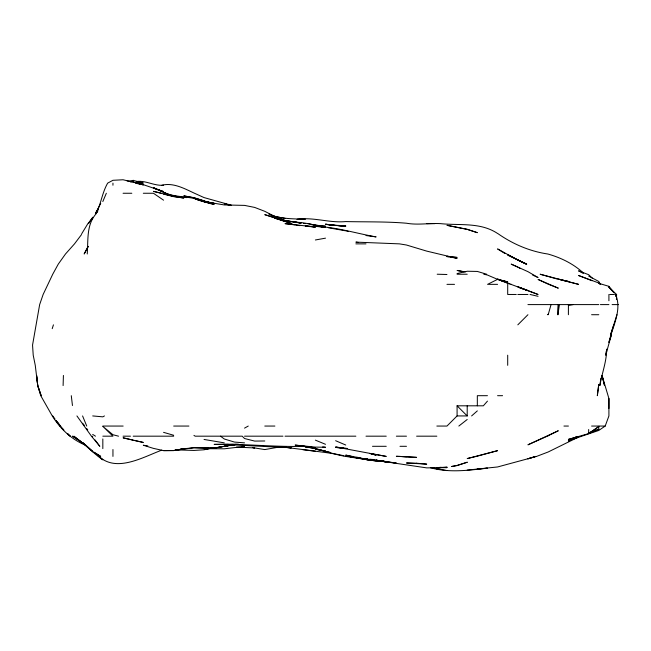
<?xml version="1.0" encoding="UTF-8"?>
<svg xmlns="http://www.w3.org/2000/svg" width="651" height="651" viewBox="0 0 651 651"><rect width="100%" height="100%" fill="white"/><g stroke="black" fill="none" stroke-linecap="round" stroke-linejoin="round"><path stroke-width="0.98" d="M568.388 314.718L568.429 304.595L568.429 305.449L573.173 304.595M63.106 385.571L63.416 375.448M616.432 299.533L616.603 294.472L608.913 287.319L608.913 286.342L598.79 283.307L600.059 283.999M557.931 314.718L558.306 304.595L557.931 314.718L559.396 304.595M87.234 253.988C88.308 240.162 86.225 224.636 96.356 213.495M606.675 349.131C606.642 361.671 601.89 373.349 599.888 385.571L600.849 378.207M606.171 351.524L605.715 355.202L611.354 334.956L608.913 342.418C612.339 326.851 622.323 310.324 615.626 294.472L615.756 296.498M608.913 408.478L608.913 398.526L602.037 375.448L604.535 385.571L602.037 375.448M548.183 314.718L551.055 304.595M613.795 324.841L610.524 334.956L616.945 314.718M52.218 328.674L53.431 324.841M570.268 440.117L598.79 430.441L605.202 426.055L608.913 415.932L608.913 398.526M96.21 213.495C101.019 203.706 102.199 192.655 107.651 183.134L112.949 180.294L123.072 179.766L143.31 184.672L163.556 191.565L153.433 188.017M97.121 212.576L97.886 210.737M102.825 201.55L106.333 193.257M88.056 246.395L84.166 253.988L88.373 246.395M100.734 203.372L95.477 213.495L98.57 208.434L95.396 213.495M81.717 233.742L87.885 223.619L92.702 218.036M92.702 217.239L88.39 223.619L92.084 218.834M81.546 234.523L74.499 243.865L65.499 253.988L58.281 264.111L52.739 274.226L43.137 294.472L39.654 304.595L32.55 345.079L33.217 355.202L35.26 365.325L37.734 385.571L40.753 395.686L52.267 415.932C60.331 428.879 71.651 439.669 85.932 445.365M487.453 401.13L483.351 405.809L457.083 405.809L457.083 415.932L446.968 426.055L436.845 426.055M517.822 324.841L527.937 314.718M471.609 415.932L477.329 410.887M458.849 426.055L467.206 419.496M547.434 314.718L548.183 314.189M598.79 426.608L588.667 433.533L598.79 429.278L598.79 426.608L588.667 433.582L568.429 439.392L578.552 436.528L568.429 440.385L577.624 436.561L568.429 440.922L576.957 436.609M104.453 415.932L102.825 416.843L92.702 415.932M244.532 428.13L248.251 426.055M161.717 450.15C142.195 457.482 115.203 473.529 97.504 455.025M161.717 185.291C172.881 182.337 184.021 188.351 193.925 192.997L204.04 197.578L231.577 205.293M570.268 440.076L578.552 437.024L548.183 451.981L536.554 456.416L497.576 466.962L467.206 470.103M588.667 432.964L598.79 429.278M129.508 181.352L133.195 180.351L143.31 183.134L138.712 182.475M279.425 446.993L264.778 449.581L252.84 447.644M457.083 273.558L467.206 271.247L477.329 271.434L486.679 274.226M315.385 239.983L325.508 238.16M205.887 448.254L204.04 448.449L214.163 448.034L236.248 444.259M238.461 444.308L234.409 444.519L214.163 448.157L193.925 447.766L173.679 450.549L163.556 450.614L153.433 448.376L143.31 445.235L147.826 445.902M207.726 448.254L204.04 448.873L208.645 448.205M204.967 449.117L214.163 447.562L204.04 449.792L193.925 450.435L175.705 449.849M224.286 446.301L238.087 444.267M130.428 181.946L133.195 181.515L133.195 180.351M210.485 447.937L213.243 447.53M204.967 449.141L214.163 447.847L211.127 448.075M477.329 469.013L487.453 468.175C468.427 470.323 449.214 472.992 430.401 467.719M184.721 448.685L193.925 447.693L208.092 448.222M210.485 447.782L212.324 447.587M180.115 449.157L182.882 448.881M228.338 444.299L214.163 444.381L234.409 444.291M297.165 219.322C313.481 216.873 329.373 223.155 345.746 221.576C366 222.032 386.255 221.495 406.476 223.228C417.714 225.238 429.05 223.033 440.369 223.619C459.777 225.685 480.202 221.975 497.576 233.465L498.08 233.742C512.947 244.092 529.686 251.286 547.67 253.988L548.183 254.102C561.121 257.78 573.482 263.867 583.426 273.038M232.383 444.609L238.461 444.446M241.497 446.643L244.532 446.448L224.286 448.799L208.092 448.685M232.383 444.731L234.409 444.674M136.23 181.548C145.612 180.067 154.018 186.08 163.556 185.234M236.435 444.308L234.409 444.381C258.04 445.04 281.59 447.017 305.262 446.301M287.042 447.554L279.499 446.903L291.087 447.88M210.118 448.165L214.163 448.034L234.409 444.552L224.286 444.527L233.4 444.316M232.383 444.828L285.016 447.522M297.165 219.436L305.262 219.241C293.113 218.752 280.296 219.151 268.961 214.171L274.893 216.523L285.016 218.362M264.778 440.987L254.655 441.085L244.532 438.522L242.229 436.178L195.154 436.178L193.925 435.373M426.722 223.643L434.819 223.627M123.072 193.257L131.819 193.257M143.31 193.257L153.433 193.257L163.556 200.174M355.869 243.865L365.992 243.865M457.083 274.226L467.206 274.226M446.968 284.349L454.512 284.349M497.576 284.349L487.575 284.349L497.576 279.352L487.453 275.031L483.774 274.226M516.267 294.472L507.699 294.472L507.699 284.349M517.822 294.472L527.937 294.472M609.857 294.472L614.471 294.472M615.553 294.472L616.603 294.472M527.937 304.595L598.79 304.595M600.409 304.595L608.913 304.595M612.111 304.595L618.45 304.595M591.588 314.718L598.79 314.718M487.453 395.686L477.329 395.686L477.329 405.809M497.576 395.686L502.572 395.686M457.083 415.932L467.206 415.932L467.206 405.809M102.825 426.055L123.145 426.055M173.679 426.055L188.912 426.055M264.778 426.055L274.893 426.055M563.945 426.055L568.429 426.055M591.588 426.055L598.79 426.055M599.164 426.055L605.202 426.055M102.825 436.178L112.949 436.178L102.825 426.381L112.949 434.746L118.531 436.178M123.072 436.178L130.46 436.178M133.195 436.178L173.679 436.178M244.532 436.178L282.957 436.178M285.016 436.178L355.869 436.178M365.992 436.178L386.238 436.178M396.353 436.178L406.476 436.178M416.599 436.178L436.845 436.178M372.494 446.301L386.238 446.301M399.999 446.301L406.476 446.301M236.435 447.099L254.655 447.953L252.84 447.538M351.426 456.416L345.746 455.114L365.992 459.118L396.353 463.089L369.67 459.28L373.357 459.752M335.623 225.531L325.508 224.18L335.623 225.523L345.746 225.767L331.945 225.1M437.195 274.226L446.968 274.502M309.306 226.564L315.385 226.784L305.262 225.987L315.385 227.02L285.016 223.619L295.139 224.937M406.476 456.717L396.353 456.286L416.599 457.368L399.511 456.416M439.881 467.288L446.968 467.621L426.722 467.882L376.115 460.403L385.319 461.543M385.221 461.583L365.992 459.533L376.115 460.998L385.221 461.437L365.992 459.565L349.644 456.611M343.907 455.749C330.26 452.648 316.272 451.509 302.503 449.613M446.968 256.689L448.987 256.836M451.013 256.982L457.083 257.422L446.968 256.323L457.083 258.357L426.722 251.115L406.476 245.02L399.445 243.865L355.869 242.123L358.628 242.538M343.72 448.083L335.623 447.432L345.746 448.417L335.623 446.968L386.238 456.416L370.59 453.527M244.532 442.867L234.409 442.062L224.286 438.994L220.469 436.178M291.087 447.79L285.016 447.286L315.385 451.151M338.666 225.775L345.746 226.377L325.508 224.359L330.106 224.888M127.116 180.929L133.195 181.515M301.584 223.033L285.016 220.518L274.893 217.133L285.016 220.616L300.656 222.919L295.139 222.251C305.474 222.17 315.214 226.003 325.508 226.231L310.779 224.603M322.644 446.928L325.508 447.245L315.385 447.123L295.139 445.097L304.342 446.187M176.437 196.301C168.243 195.308 160.96 190.759 153.433 187.691L165.818 193.257M178.276 196.504L181.963 196.911M356.789 457.311L359.547 457.62M328.267 227.744L345.746 230.836M349.994 456.677L352.932 457.067M303.423 223.374L305.262 223.619M365.992 235.532L376.115 236.899C355.902 233.367 336.079 226.947 315.385 226.393L325.508 227.215L315.385 225.767L325.508 227.411M298.012 445.626L300.876 446.025M285.016 220.64L274.893 216.767L285.016 220.616L300.054 222.935M345.746 448.246L347.585 448.506M330.106 452.38L325.508 451.729L330.106 452.445M350.531 456.677L353.2 457.067M296.059 225.067L299.737 225.612M302.788 446.301L315.385 447.969L309.697 446.855M345.746 456.074L348.033 456.416M501.254 280.784L507.699 281.785L497.576 279.499M224.286 442.859L204.04 439.449M376.115 460.998L345.559 456.416C331.904 454.081 319.006 448.612 305.262 446.863L315.385 448.515L325.508 451.216L315.385 449.166L325.508 451.159M371.509 459.305L373.357 459.622M465.367 271.923L457.083 270.45L463.528 271.719M210.485 202.713L204.04 201.566L224.286 204.943L244.532 205.391L254.655 207.417L264.778 211.315L274.893 216.523M212.324 203.047L214.163 203.372L204.04 201.013L210.33 202.852M436.845 468.785L432.24 467.768L446.968 470.608M355.869 457.515L365.992 459.362L356.789 457.401M184.721 197.294L186.56 197.635M467.206 229.396L446.968 225.319L467.206 229.282L477.329 232.667L468.126 229.697M210.24 203.576L214.163 204.381L197.603 200.003M561.064 279.93L578.552 284.349L540.118 274.226L557.386 279.084M134.114 440.41L143.31 442.452L123.072 437.822L133.195 440.206M308.208 223.619L315.385 225.27M530.052 294.472L538.06 296.311M161.358 193.257L153.433 191.345L173.679 196.431L183.802 198.034L173.679 196.643L163.556 194.128M135.636 183.134L138.517 183.867M346.666 231.072L348.505 231.544M499.415 279.971L507.699 282.111L497.576 279.035M209.264 203.372L193.925 198.343L204.04 201.737C191.288 195.365 176.331 198.4 163.556 192.273M369.67 453.438L376.115 455.212L370.59 453.495M133.195 181.906L143.31 184.933L137.63 183.134L140.86 184.542M163.556 432.345L173.679 435.275M285.895 221.796L292.006 223.619L264.778 214.643L285.016 220.933L274.893 218.223L285.016 221.535M519.661 287.897L527.937 290.582L517.822 286.757L538.06 294.472L510.978 284.349M137.589 183.134L141.405 184.436M511.255 284.349L497.576 279.189L509.367 283.999M548.598 284.349L558.306 288.165L538.06 279.45L548.183 284.186M315.385 440.141L325.508 444.299M335.623 440.711L345.746 445.032M517.822 267.065L511.165 264.111L527.937 271.654L538.06 277.546L532.616 275.056M504.859 253.475L497.576 248.926L517.822 260.075L526.732 264.111L507.699 255.184M517.822 260.091L526.293 264.111L507.699 254.663M592.044 280.744L578.552 275.495L598.79 282.998L600.686 284.349M588.667 276.073L598.79 281.476L600.344 284.349M583.027 273.265L578.552 270.849L588.667 274.698L592.288 278.148M518.66 267.545L520.344 268.505M92.702 434.42L95.477 436.178M94.305 452.242L100.693 456.416L92.702 451.704L82.579 442.444L92.702 451.192M82.579 442.916L72.464 436.178C83.8 442.468 92.182 452.583 102.825 459.818L97.349 455.049M60.112 426.055L56.149 420.603L63.774 430.042M62.341 428.635L63.774 430.01M457.083 405.809L467.206 415.932M608.913 287.319L613.559 292.323M82.579 423.264L84.337 425.355M608.913 286.342L614.341 292.991M95.079 439.978L99.815 446.301L91.433 436.178L76.916 415.932M52.747 415.932L55.018 419.049M57.906 422.938L60.193 426.055M86.616 428.391L87.747 429.945M92.255 436.178L92.702 436.821M82.579 415.932L86.729 426.055M71.284 395.686L72.464 405.532M608.913 294.472L608.913 300.746M588.667 429.522L588.667 432.598M507.699 355.202L507.699 365.325M112.949 183.134L112.949 185.218M112.949 449.524L112.949 456.416M102.825 438.953L102.825 448.604M598.595 385.571L597.333 395.686L598.79 384.497L598.595 385.571M548.183 435.788L527.937 444.82L558.306 430.75L548.183 435.722M467.206 462.243L457.083 465.571L451.387 466.539L457.083 465.432L467.206 462.243M477.329 456.164L467.206 458.581L497.576 450.663L477.329 456.164M535.716 456.416L527.937 458.792L535.716 456.416M183.802 448.791L173.679 450.549L163.556 450.582L173.679 450.549L183.802 448.791M446.968 467.198L436.845 467.833L446.968 467.198M416.599 463.219L406.476 462.991L426.722 464.139L416.599 463.219M367.831 459.045L365.992 458.809L367.831 459.045M193.925 197.652L183.802 195.87L193.925 197.847L204.04 200.834L193.925 197.652M386.238 462.064L376.115 460.111L386.238 462.064M568.429 281.435L558.306 279.165L568.429 281.452M230.731 205.35L224.286 203.787L230.731 205.415M82.579 442.965L73.815 436.178L82.579 443.005M70.243 436.178L67.37 433.452L70.243 436.178M41.176 395.686L37.725 385.571L36.611 375.448L37.725 385.571L41.176 395.686"/></g></svg>
